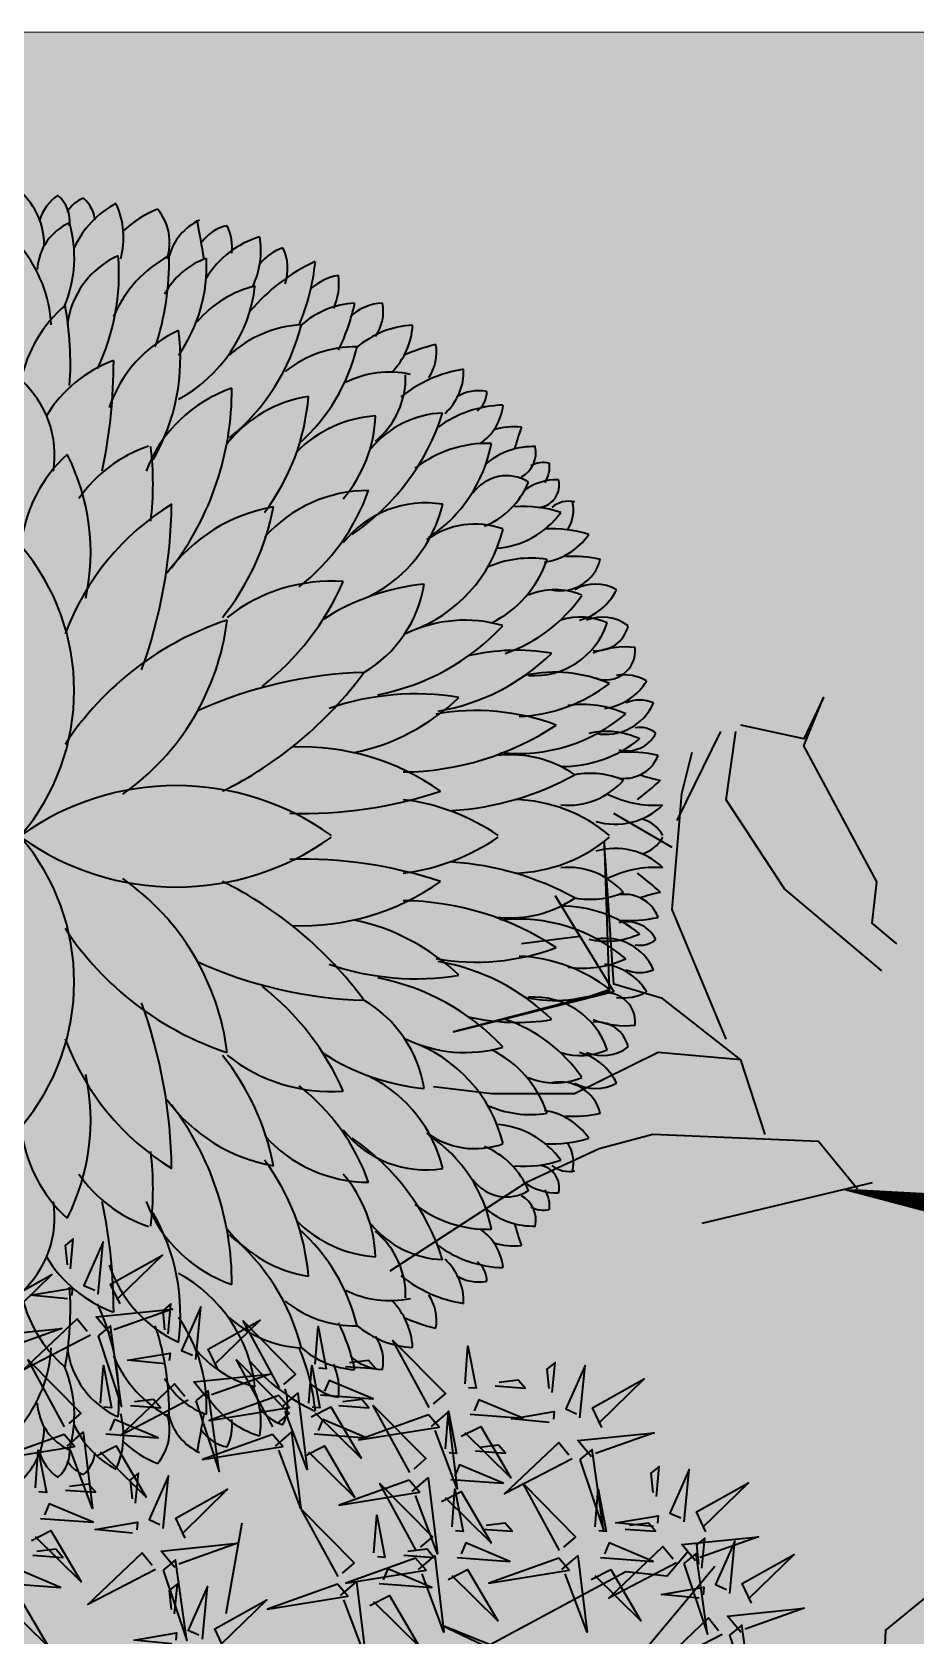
# Model space of a CAD drawing. Header units: millimetres. Extents: x -10000 to 124200, y -12045 to 23620.
# Drawn here: x 45691 to 46009, y 11779 to 12355 of the extents above; entities that cross this region are included whole.
import ezdxf

# ---------------------------------------------------------------- set-up
doc = ezdxf.new("R2010")
doc.units = ezdxf.units.MM
doc.header["$LTSCALE"] = 150
doc.layers.add('ad-Elevation 10', color=8, linetype='Continuous', lineweight=0)
doc.layers.add('ad-Landscape', color=7, linetype='Continuous', lineweight=35, true_color=0x007f00)
doc.layers.add('ad-Landscape 2', color=7, linetype='Continuous', lineweight=35, true_color=0x264c00)
doc.layers.add('ad-Verandah', color=7, linetype='Continuous', true_color=0xa57c52)

# ---------------------------------------------------------------- blocks, each defined once
blk = doc.blocks.new('A$C06C421F0')
at = {"layer": 'ad-Landscape'}
for points in [[(359.91, 366.46, 35.98, 14.39, 0), (421.22, 431.54, 14.39, 0.72, 0), (487.37, 441.94, 0, 0, 0), (448, 441.94, 0, 0, 0), (472.53, 524.19, 0, 0, 0), (467.69, 541.37, 0, 0, 0), (379.6, 599.67, 0, 0, 0), (404.12, 579.33, 0, 0, 0), (359.91, 575.71, 0, 0, 0), (404.12, 579.33, 0, 0, 0), (467.69, 541.37, 0, 0, 0), (433.48, 648.03, 0, 0, 0), (482.53, 692.32, 0, 0, 0), (430.9, 648.03, 0, 0, 0), (418.64, 692.32, 0, 0, 0), (426.06, 713.11, 0, 0, 0), (413.8, 692.32, 0, 0, 0), (372.17, 716.27, 0, 0, 0), (413.8, 692.32, 0, 0, 0), (323.13, 719.89, 0, 0, 0)], [(366.46, 359.97, 35.98, 14.39, 0), (431.54, 298.66, 14.39, 0.72, 0), (441.94, 232.52, 0, 0, 0), (441.94, 271.88, 0, 0, 0), (524.19, 247.36, 0, 0, 0), (541.37, 252.2, 0, 0, 0), (599.67, 340.29, 0, 0, 0), (579.33, 315.77, 0, 0, 0), (575.71, 359.97, 0, 0, 0), (579.33, 315.77, 0, 0, 0), (541.37, 252.2, 0, 0, 0), (648.03, 286.4, 0, 0, 0), (692.32, 237.36, 0, 0, 0), (648.03, 288.98, 0, 0, 0), (692.32, 301.25, 0, 0, 0), (713.11, 293.82, 0, 0, 0), (692.32, 306.09, 0, 0, 0), (716.27, 347.71, 0, 0, 0), (692.32, 306.09, 0, 0, 0), (719.89, 396.76, 0, 0, 0)]]:
    blk.add_lwpolyline(points, format="xyseb", dxfattribs=at)
for points in [[(460.26, 565.32), (472.53, 575.71), (470.27, 596.5), (507.05, 664.75), (497.05, 689.15), (507.05, 668.36), (538.67, 675.14)], [(467.69, 551.76), (516.73, 592.89), (546.1, 637.63), (541.26, 671.98)], [(570.62, 627.24), (548.68, 671.98)], [(546.1, 517.41), (573.2, 582.49), (568.36, 640.79), (563.2, 661.58)], [(573.2, 613.68), (602.56, 630.85)], [(538.67, 507.02), (578.04, 537.75), (602.56, 544.98), (607.4, 616.84), (604.82, 541.37), (683.23, 521.03), (602.56, 541.37), (631.93, 589.27), (619.67, 568.94), (649.03, 565.32)], [(526.41, 469.51), (538.67, 507.02), (580.3, 510.63), (622.25, 489.84), (663.87, 489.84), (693.24, 493.46)], [(479.95, 441.94), (499.63, 465.89), (582.88, 469.51), (609.99, 462.28), (646.77, 445.1), (678.39, 424.76), (715.18, 400.81)], [(472.53, 445.1), (558.36, 424.76)], [(565.32, 259.62), (575.71, 247.36), (596.5, 249.62), (664.75, 212.83), (689.15, 222.84), (668.36, 212.83), (675.14, 181.21)], [(551.76, 252.2), (592.89, 203.15), (637.63, 173.79), (671.98, 178.63)], [(441.94, 239.94), (465.89, 220.25), (469.51, 137), (462.28, 109.9), (445.1, 73.12), (424.76, 41.49), (400.81, 4.71)]]:
    blk.add_lwpolyline(points, dxfattribs=at)
blk = doc.blocks.new('bamboo')
at = {"layer": 'ad-Landscape'}
blk.add_line((-124.2, -652.6), (-157.7, -842.3), dxfattribs=at)
for points in [[(-1179.6, -607.1), (-1229, -459.4), (-1205.5, -628.4), (-1179.6, -607.1)], [(-1163.9, -608.6), (-1022, -535), (-1135.5, -643.1), (-1156.8, -617.2)], [(-425.4, -669.4), (-466.6, -690.1), (-529.7, -582.4), (-433.9, -676.7)], [(-119.8, -578.6), (-100, -620.2), (-209, -681), (-112.7, -587.2)], [(-74.2, -598.9), (-84.7, -708.9), (-44.2, -617.6), (-67, -607.5)], [(8.2, -743.4), (-41.2, -595.8), (-17.7, -764.7), (8.2, -743.4)], [(-9.8, -589.2), (68.8, -596.8), (-19.9, -612), (-18.4, -596.3)], [(352.8, -669.4), (311.6, -690.1), (248.5, -582.4), (344.3, -676.7)], [(-1204, -612.6), (-1175.5, -647.1), (-1335.8, -663.4), (-1212.6, -619.7)], [(-1084.1, -757), (-1133.4, -609.4), (-1109.9, -778.4), (-1084.1, -757)], [(-889.6, -724), (-930.8, -744.6), (-993.8, -636.9), (-898.1, -731.2)], [(-827.8, -744.4), (-861.7, -773.6), (-881.2, -613.7), (-835.1, -736)], [(-589.2, -724), (-630.4, -744.6), (-693.5, -636.9), (-597.7, -731.2)], [(-527.4, -744.4), (-561.3, -773.6), (-580.8, -613.7), (-534.7, -736)], [(-357.5, -714.1), (-210.9, -661.7), (-379.3, -688.7), (-357.5, -714.1)], [(-15.8, -652.1), (-21.8, -715), (-4.6, -700.8), (-8.7, -660.7)], [(23.9, -744.9), (165.8, -671.4), (52.3, -779.4), (31, -753.6)], [(-1225.7, -674), (-1205.9, -715.6), (-1314.8, -776.5), (-1218.6, -682.6)], [(-1180, -694.3), (-1190.5, -804.4), (-1150.1, -713.1), (-1172.9, -702.9)], [(-1115.6, -684.7), (-1037, -692.3), (-1125.7, -707.5), (-1124.2, -691.8)], [(-1068.3, -758.6), (-926.4, -685), (-1039.9, -793.1), (-1061.2, -767.2)], [(-821.7, -768.6), (-675.1, -716.3), (-843.5, -743.3), (-821.7, -768.6)], [(-444.7, -715.5), (-555, -707.2), (-462.9, -745.8), (-453.2, -722.8)], [(-521.3, -768.6), (-374.8, -716.3), (-543.2, -743.3), (-521.3, -768.6)], [(-358.7, -729.9), (-282.3, -870.2), (-392.6, -759), (-367.2, -737.1)], [(284.5, -805.8), (243.4, -826.4), (180.3, -718.7), (276.1, -813.1)], [(333.5, -715.5), (223.2, -707.2), (315.3, -745.8), (325, -722.8)], [(-1108.4, -762.6), (-1079.9, -797.1), (-1240.2, -813.4), (-1117, -769.7)], [(-1121.6, -747.6), (-1127.7, -810.5), (-1110.4, -796.3), (-1114.5, -756.2)], [(-908.9, -770), (-1019.2, -761.8), (-927.1, -800.3), (-917.4, -777.3)], [(-608.6, -770), (-718.8, -761.8), (-626.7, -800.3), (-617.1, -777.3)], [(-496.8, -774.9), (-559.8, -770.2), (-545.3, -787.1), (-505.3, -782.2)], [(-433.8, -779.7), (-439.8, -858.4), (-456.8, -770), (-441.1, -771.2)], [(-16.2, -749), (12.3, -783.5), (-148, -799.7), (-24.8, -756.1)], [(281.4, -774.9), (218.4, -770.2), (232.9, -787.1), (272.9, -782.2)], [(-822.9, -784.4), (-746.5, -924.8), (-856.8, -813.5), (-831.4, -791.7)], [(-575.6, -887.6), (-616.8, -908.3), (-679.8, -800.6), (-584, -894.9)], [(-513.8, -908.1), (-547.7, -937.2), (-567.2, -777.3), (-521, -899.6)], [(-522.5, -784.4), (-446.1, -924.8), (-556.4, -813.5), (-531, -791.7)], [(-1130.1, -824), (-1110.3, -865.6), (-1219.3, -926.5), (-1123, -832.6)], [(-1020.1, -834.7), (-941.4, -842.3), (-1030.2, -857.5), (-1028.7, -841.8)], [(-961, -829.5), (-1024, -824.8), (-1009.5, -841.7), (-969.5, -836.8)], [(-898, -834.2), (-904, -913), (-921, -824.6), (-905.3, -825.7)], [(-865.6, -975.2), (-915, -827.6), (-891.5, -996.5), (-865.6, -975.2)], [(-660.6, -829.5), (-723.6, -824.8), (-709.1, -841.7), (-669.1, -836.8)], [(-597.6, -834.2), (-603.6, -913), (-620.7, -824.6), (-604.9, -825.7)], [(-37.9, -810.4), (-18.1, -852), (-127, -912.8), (-30.8, -819)], [(7.8, -830.7), (-2.8, -940.7), (37.7, -849.4), (14.9, -839.3)], [(72.2, -821), (150.8, -828.6), (62, -843.8), (63.5, -828.1)], [(-1084.5, -844.3), (-1095, -954.4), (-1054.5, -863.1), (-1077.3, -852.9)], [(-227.1, -1003.5), (-261, -1032.7), (-280.5, -872.8), (-234.3, -995)], [(265.2, -851.8), (154.9, -843.6), (247, -882.2), (256.7, -859.1)], [(209.8, -1003.5), (175.9, -1032.7), (156.4, -872.8), (202.6, -995)], [(-1026.1, -897.6), (-1032.1, -960.5), (-1014.9, -946.3), (-1019, -906.2)], [(-849.9, -976.7), (-708, -903.2), (-821.4, -1011.2), (-842.8, -985.4)], [(-507.7, -932.3), (-361.1, -879.9), (-529.5, -906.9), (-507.7, -932.3)], [(-288.9, -983), (-330, -1003.7), (-393.1, -896), (-297.3, -990.3)], [(148, -983), (106.8, -1003.7), (43.8, -896), (139.5, -990.3)], [(66.1, -883.9), (60.1, -946.8), (77.4, -932.6), (73.3, -892.5)], [(213.1, -911.3), (150.1, -906.6), (164.7, -923.5), (204.7, -918.6)], [(276.1, -916), (270.1, -994.8), (253.1, -906.4), (268.9, -907.6)], [(-616.5, -1023.9), (-657.7, -1044.6), (-720.8, -936.9), (-625, -1031.2)], [(-594.9, -933.7), (-705.2, -925.4), (-613.1, -964), (-603.4, -940.9)], [(-554.7, -1044.4), (-588.6, -1073.6), (-608.1, -913.7), (-562, -1036)], [(-508.9, -948), (-432.5, -1088.4), (-542.8, -977.2), (-517.4, -955.3)], [(-240.7, -1085.3), (-274.6, -1114.5), (-294.1, -954.6), (-248, -1076.9)], [(-60.1, -1097.9), (-109.5, -950.3), (-85.9, -1119.2), (-60.1, -1097.9)], [(-889.9, -980.8), (-861.5, -1015.3), (-1021.7, -1031.5), (-898.6, -987.9)], [(-647, -993.1), (-710, -988.4), (-695.4, -1005.3), (-655.5, -1000.4)], [(-584, -997.8), (-590, -1076.6), (-607, -988.2), (-591.3, -989.4)], [(-302.5, -1064.9), (-343.7, -1085.5), (-406.8, -977.8), (-311, -1072.1)], [(-221, -1027.7), (-74.4, -975.4), (-242.8, -1002.3), (-221, -1027.7)], [(215.9, -1027.7), (362.5, -975.4), (194.1, -1002.3), (215.9, -1027.7)], [(-548.6, -1068.6), (-402.1, -1016.3), (-570.5, -1043.2), (-548.6, -1068.6)], [(-308.2, -1029.1), (-418.5, -1020.8), (-326.4, -1059.4), (-316.7, -1036.4)], [(-44.4, -1099.5), (97.5, -1025.9), (-15.9, -1134), (-37.3, -1108.1)], [(128.7, -1029.1), (18.4, -1020.8), (110.5, -1059.4), (120.2, -1036.4)], [(-911.7, -1042.2), (-891.9, -1083.8), (-1000.8, -1144.6), (-904.6, -1050.8)], [(-866, -1062.5), (-876.5, -1172.5), (-836.1, -1081.2), (-858.9, -1071.1)], [(-801.6, -1052.8), (-723, -1060.4), (-811.7, -1075.7), (-810.2, -1059.9)], [(-635.9, -1070), (-746.1, -1061.7), (-654, -1100.3), (-644.4, -1077.3)], [(-234.6, -1109.5), (-88.1, -1057.2), (-256.5, -1084.1), (-234.6, -1109.5)], [(-222.2, -1043.5), (-145.8, -1183.9), (-256.1, -1072.6), (-230.7, -1050.8)], [(214.7, -1043.5), (291.1, -1183.9), (180.8, -1072.6), (206.2, -1050.8)], [(-549.8, -1084.4), (-473.4, -1224.8), (-583.8, -1113.5), (-558.3, -1091.7)], [(-321.9, -1110.9), (-432.1, -1102.7), (-340, -1141.2), (-330.3, -1118.2)], [(-360.3, -1088.6), (-423.3, -1083.8), (-408.7, -1100.8), (-368.8, -1095.8)], [(-297.3, -1093.3), (-303.3, -1172), (-320.3, -1083.6), (-304.5, -1084.8)], [(-84.4, -1103.5), (-56, -1138), (-216.2, -1154.2), (-93.1, -1110.6)], [(76.6, -1088.6), (13.6, -1083.8), (28.1, -1100.8), (68.1, -1095.8)], [(144.7, -1234.3), (95.3, -1086.7), (118.8, -1255.6), (144.7, -1234.3)], [(139.6, -1093.3), (133.6, -1172), (116.6, -1083.6), (132.3, -1084.8)], [(-807.6, -1115.7), (-813.6, -1178.6), (-796.4, -1164.4), (-800.5, -1124.4)], [(-687.9, -1129.5), (-751, -1124.7), (-736.4, -1141.7), (-696.4, -1136.8)], [(-624.9, -1134.2), (-630.9, -1213), (-648, -1124.6), (-632.2, -1125.7)], [(-235.8, -1125.3), (-159.4, -1265.7), (-269.7, -1154.4), (-244.3, -1132.6)], [(-373.9, -1170.4), (-436.9, -1165.7), (-422.4, -1182.6), (-382.4, -1177.7)], [(-310.9, -1175.1), (-316.9, -1253.9), (-334, -1165.5), (-318.2, -1166.6)], [(-106.2, -1164.9), (-86.3, -1206.5), (-195.3, -1267.4), (-99.1, -1173.5)], [(3.9, -1175.6), (82.5, -1183.2), (-6.2, -1198.4), (-4.7, -1182.7)], [(160.4, -1235.8), (302.3, -1162.3), (188.8, -1270.3), (167.5, -1244.4)], [(-60.5, -1185.2), (-71, -1295.3), (-30.6, -1204), (-53.4, -1193.8)], [(352.4, -1199), (380.9, -1233.5), (220.7, -1249.7), (343.8, -1206.1)], [(120.3, -1239.9), (148.8, -1274.4), (-11.4, -1290.6), (111.7, -1247)], [(-2.1, -1238.5), (-8.1, -1301.4), (9.1, -1287.1), (5, -1247.1)], [(330.7, -1260.4), (350.5, -1301.9), (241.6, -1362.8), (337.8, -1269)], [(98.6, -1301.3), (118.4, -1342.9), (9.5, -1403.7), (105.7, -1309.9)], [(144.3, -1321.5), (133.8, -1431.6), (174.2, -1340.3), (151.4, -1330.2)], [(208.7, -1311.9), (287.3, -1319.5), (198.6, -1334.7), (200.1, -1319)], [(202.7, -1374.8), (196.7, -1437.7), (213.9, -1423.5), (209.8, -1383.4)]]:
    blk.add_lwpolyline(points, dxfattribs=at)
at = {"layer": 'ad-Landscape 2'}
blk.add_lwpolyline([(-363.6, -689.9), (-397.5, -719), (-417, -559.2), (-370.9, -681.4)], dxfattribs=at)
blk = doc.blocks.new('A$C7DA81DBD')
at = {"layer": 'ad-Landscape'}
for centre, radius, start, end in [((0.323, 3.905), 0.477, 132.7387, 179.5624), ((-0.641, 3.924), 0.342, 140.1793, 198.6746), ((-1.18, 3.454), 0.743, 47.0323, 68.1406), ((-0.143, 3.955), 0.535, 155.1905, 195.2068), ((-0.906, 3.641), 0.606, 24.0272, 62.7305), ((-0.266, 4.046), 0.225, 130.8443, 173.759), ((-0.491, 4.017), 0.214, 30.4156, 68.83), ((-0.096, 4.063), 0.227, 130.9335, 187.2728), ((-0.414, 3.981), 0.305, 17.0973, 56.395), ((-1.053, 3.888), 0.343, 154.8223, 186.1053), ((-1.415, 3.77), 0.269, 35.0422, 78.9599), ((5.866, 2.673), 7.168, 168.7597, 170.8333), ((-1.327, 3.744), 0.358, 14.3796, 65.6782), ((0.485, 3.825), 0.838, 164.1327, 202.2774), ((-0.466, 3.725), 0.359, 3.0513, 66.2944), ((-1.034, 3.87), 0.552, 170.4856, 205.4529), ((-1.759, 3.363), 0.625, 31.2577, 73.0883), ((-1.452, 3.751), 0.311, 153.8191, 198.7871), ((-1.821, 3.599), 0.302, 36.3212, 72.6008), ((-0.211, 3.764), 1.016, 176.9811, 215.1502), ((-1.383, 3.356), 0.488, 27.4375, 71.1826), ((0.785, 3.797), 1.765, 178.7548, 198.6115), ((-1.37, 3.11), 0.824, 23.2196, 61.7797), ((0.81, 3.717), 1.458, 175.3381, 205.5558), ((-0.873, 3.314), 0.57, 6.6723, 66.2687), ((0.672, 3.334), 0.873, 140.3941, 176.9962), ((-2.444, 2.7), 1.205, 39.6176, 65.5256), ((-0.466, 3.951), 1.488, 185.9725, 202.7074), ((-1.692, 3.651), 0.41, 172.3277, 203.6108), ((-2.158, 3.355), 0.356, 46.8629, 80.3692), ((-1.724, 2.922), 0.735, 40.3866, 76.092), ((-0.579, 3.745), 0.974, 186.4669, 241.6556), ((-2.106, 3.468), 0.289, 169.0778, 214.6406), ((-2.403, 3.194), 0.329, 46.2451, 87.6854), ((-2.239, 2.943), 0.581, 48.3364, 86.6749), ((-0.915, 3.796), 1.32, 191.9389, 206.2186), ((1.74, 3.125), 2.067, 169.3214, 184.0479), ((-0.876, 2.829), 0.895, 11.9619, 49.2113), ((-2.622, 2.757), 0.621, 49.7759, 86.9333), ((-2.128, 3.396), 0.461, 182.3648, 225.5832), ((-0.488, 3.723), 1.408, 194.0868, 230.7518), ((-1.896, 2.617), 0.764, 47.3855, 86.8116), ((0.295, 3.161), 1.349, 172.2305, 210.013), ((-1.405, 2.554), 0.868, 18.6878, 65.2839), ((-2.458, 3.195), 0.289, 169.0778, 214.6406), ((-3.046, 2.005), 1.281, 66.1435, 76.2848), ((-1.014, 3.524), 1.242, 193.527, 228.3981), ((-2.208, 2.504), 0.73, 50.8151, 91.0506), ((-3.055, 2.232), 0.863, 51.0238, 81.3872), ((-2.554, 3.07), 0.372, 177.6019, 227.961), ((2.889, 3.142), 3.502, 179.9824, 192.0052), ((-0.914, 2.323), 0.874, 31.4049, 69.8192), ((-2.436, 2.424), 0.643, 63.0761, 102.3855), ((-1.999, 3.032), 0.544, 178.2486, 230.6804), ((0.453, 2.514), 0.676, 132.165, 188.6083), ((-3.025, 2.67), 0.274, 57.9754, 101.2662), ((-2.929, 2.933), 0.15, 177.4703, 233.8096), ((-0.442, 3.021), 1.463, 184.5397, 217.072), ((-2.026, 2.069), 0.846, 38.4928, 81.4291), ((0.542, 2.951), 1.936, 179.7315, 217.4115), ((-1.697, 2.079), 0.932, 21.0147, 71.0085), ((-2.833, 2.887), 0.356, 186.207, 235.7181), ((-3.205, 2.09), 0.759, 53.8433, 88.585), ((-2.813, 2.152), 0.645, 39.1564, 87.7817), ((-1.329, 3.259), 1.53, 197.5905, 235.7456), ((-2.402, 1.959), 0.821, 45.1229, 85.9267), ((-1.447, 2.814), 0.898, 182.3009, 220.5076), ((-3.255, 2.307), 0.399, 70.941, 97.7273), ((-4.711, 2.181), 1.496, 14.5537, 20.4136), ((-3.218, 2.537), 0.186, 168.2362, 240.9945), ((-3.387, 2.087), 0.488, 50.8294, 91.5989), ((-2.167, 2.776), 0.96, 190.8581, 236.5506), ((-3.088, 1.801), 0.795, 52.4719, 91.5519), ((1.11, 2.329), 1.983, 172.8697, 187.1303), ((-1.144, 1.7), 0.928, 34.9166, 71.0505), ((-3.325, 2.438), 0.17, 170.7137, 216.2765), ((-3.454, 2.302), 0.168, 59.8902, 103.1809), ((0.973, 1.875), 1.434, 153.1598, 192.1138), ((-0.947, 1.818), 0.953, 6.2214, 47.7369), ((-3.41, 2.32), 0.148, 166.0967, 261.703), ((-3.547, 1.977), 0.379, 53.8191, 90.9542), ((-3.21, 2.109), 0.273, 35.3989, 122.1552), ((-2.867, 2.536), 0.525, 201.8257, 248.0281), ((-2.301, 1.358), 0.927, 41.7393, 89.8284), ((-0.957, 2.767), 1.425, 199.7331, 231.7721), ((-3.623, 2.031), 0.183, 51.1425, 102.0713), ((-3.413, 2.155), 0.239, 166.7548, 212.3176), ((-3.324, 1.386), 0.793, 85.5663, 108.0123), ((-3.104, 2.475), 0.573, 215.7635, 266.3734), ((-2.675, 1.508), 0.695, 38.2825, 99.3433), ((-1.894, 2.412), 0.921, 193.6684, 242.8823), ((-1.856, 1.09), 1.102, 36.0391, 80.2682), ((-0.013, 2.499), 1.688, 191.0285, 218.5633), ((-1.892, 0.74), 1.708, 20.4746, 58.3718), ((2.262, 2.222), 3.258, 180.4864, 200.1425), ((-3.508, 1.218), 0.814, 86.7638, 107.5222), ((-3.002, 1.519), 0.544, 53.779, 109.798), ((-2.259, 2.257), 0.955, 193.7428, 250.7401), ((-3.394, 2.243), 0.437, 214.7848, 261.073), ((1.124, 0.963), 1.476, 139.5678, 220.4322), ((-3.646, 0.97), 0.879, 87.0026, 102.0734), ((-3.566, 1.894), 0.271, 193.6546, 282.449), ((-3.37, 1.133), 0.705, 65.6035, 98.753), ((-2.789, 2.062), 0.727, 198.6708, 243.797), ((-3.799, 1.387), 0.279, 60.3623, 119.6377), ((-3.602, 1.788), 0.37, 205.3637, 256.0362), ((-3.531, 1.186), 0.443, 66.5632, 113.4368), ((-2.872, 2.169), 1.015, 214.6416, 251.0624), ((-2.813, 0.17), 1.503, 56.8668, 84.3747), ((-1.841, 1.801), 0.836, 189.3048, 239.3197), ((-2.053, 0.575), 1.111, 51.6498, 93.9516), ((-0.504, 2.388), 1.772, 203.4099, 232.0446), ((-3.843, 1.163), 0.285, 68.3546, 126.7162), ((-3.806, 1.439), 0.213, 192.8534, 276.0686), ((-3.699, 1.02), 0.428, 72.4107, 114.4025), ((-3.393, 1.57), 0.508, 198.3657, 274.3629), ((-2.935, 0.536), 0.892, 63.9188, 106.3599), ((-2.07, 2.438), 1.53, 223.1553, 259.12), ((0.278, 1.632), 1.654, 187.071, 234.8541), ((-2.005, -0.521), 2.052, 33.3645, 71.7788), ((-3.867, 1.227), 0.193, 174.1867, 290.596), ((-3.99, 0.707), 0.544, 67.6458, 97.2834), ((-3.278, -0.198), 1.427, 76.9569, 99.2549), ((-2.521, 2.218), 1.411, 225.5947, 260.3414), ((-3.983, 0.753), 0.314, 81.5933, 119.1651), ((-3.529, 0.17), 0.914, 78.0173, 113.3144), ((-0.182, 2.617), 2.589, 216.3709, 243.6204), ((-2.355, -1.807), 2.891, 65.6741, 88.2579), ((-3.806, 1.227), 0.386, 211.1509, 261.8872), ((-3.242, 1.855), 1.065, 232.5105, 267.2521), ((-4.09, 0.665), 0.235, 66.9546, 113.0454), ((-3.864, 1.022), 0.348, 203.9184, 280.7874), ((-3.715, 0.193), 0.678, 81.5557, 114.7052), ((-2.612, -0.83), 1.771, 71.0687, 99.21), ((-1.914, 1.938), 1.415, 226.1223, 258.1088), ((-3.288, 1.64), 1.093, 229.5217, 276.1719), ((-3.006, -0.698), 1.529, 80.073, 110.392), ((-4.09, 0.554), 0.166, 79.3544, 130.2832), ((-4.007, 0.779), 0.214, 207.1935, 284.6897), ((-3.868, 0.167), 0.526, 77.3912, 114.963), ((-3.58, 1.265), 0.803, 230.6141, 270.7898), ((-2.506, 2.298), 1.873, 236.553, 269.3505), ((-4.021, -0.331), 0.887, 85.5415, 102.4704), ((-3.99, 0.621), 0.238, 201.2281, 283.0029), ((-3.234, -0.221), 0.76, 84.1206, 124.2254), ((-1.853, -0.999), 1.59, 87.8069, 125.3426), ((-3.761, -0.151), 0.567, 79.894, 113.0436)]:
    blk.add_arc(centre, radius, start, end, dxfattribs=at)
at = {"layer": 'ad-Landscape 2'}
for centre, radius, start, end in [((-4.487, 1.629), 1.285, 281.6372, 288.0005), ((-3.052, 1.626), 1.72, 226.87, 233.5161), ((-3.616, 0.691), 0.486, 221.139, 275.5703), ((-2.722, 2.114), 1.948, 241.1822, 266.2604), ((-1.026, -1.431), 1.766, 54.4662, 125.5338), ((-4.197, 0.939), 0.734, 266.4289, 296.017), ((-3.241, -0.766), 1.009, 91.2562, 130.1055), ((-2.353, -1.17), 1.423, 97.042, 124.3197), ((-1.863, 3.033), 2.882, 251.6105, 271.7173), ((-3.927, 0.536), 0.456, 226.0882, 286.2369), ((-4.046, -0.101), 0.224, 105.3109, 151.5664), ((-4.046, 0.101), 0.224, 208.4336, 254.6891), ((-3.927, -0.536), 0.456, 73.7631, 133.9118), ((-3.241, 0.766), 1.009, 229.8945, 268.7438), ((-2.353, 1.17), 1.423, 235.6803, 262.958), ((-1.026, 1.431), 1.766, 234.4662, 305.5338), ((1.124, -0.963), 1.476, 139.5678, 220.4322), ((-4.197, -0.939), 0.734, 63.983, 93.5711), ((-3.616, -0.691), 0.486, 84.4297, 138.861), ((-2.722, -2.114), 1.948, 93.7396, 118.8178), ((-1.863, -3.033), 2.882, 88.2827, 108.3895), ((-3.052, -1.626), 1.72, 126.4839, 133.13), ((-1.853, 0.999), 1.59, 234.6574, 272.1931), ((-0.182, -2.617), 2.589, 116.3796, 143.6291), ((0.278, -1.632), 1.654, 125.1459, 172.929), ((-4.487, -1.629), 1.285, 71.9995, 78.3628), ((-3.99, -0.621), 0.238, 76.9971, 158.7719), ((-3.761, 0.151), 0.567, 246.9564, 280.106), ((-3.234, 0.221), 0.76, 235.7746, 275.8794), ((-3.58, -1.265), 0.803, 89.2102, 129.3859), ((-2.506, -2.298), 1.873, 90.6495, 123.447), ((-4.021, 0.331), 0.887, 257.5296, 274.4585), ((-4.007, -0.779), 0.214, 75.3103, 152.8065), ((-3.288, -1.64), 1.093, 83.8281, 130.4783), ((-1.914, -1.938), 1.415, 101.8912, 133.8777), ((-2.005, 0.521), 2.052, 288.2212, 326.6355), ((-4.09, -0.554), 0.166, 229.7168, 280.6456), ((-3.864, -1.022), 0.348, 79.2126, 156.0816), ((-3.868, -0.167), 0.526, 245.037, 282.6088), ((-3.006, 0.698), 1.529, 249.608, 279.927), ((-3.806, -1.227), 0.386, 98.1128, 148.8491), ((-3.715, -0.193), 0.678, 245.2948, 278.4443), ((-3.242, -1.855), 1.065, 92.7479, 127.4895), ((-2.521, -2.218), 1.411, 99.6586, 134.4053), ((-2.612, 0.83), 1.771, 260.79, 288.9313), ((-2.355, 1.807), 2.891, 271.7421, 294.3259), ((-4.09, -0.665), 0.235, 246.9546, 293.0454), ((-2.07, -2.438), 1.53, 100.88, 136.8447), ((-3.983, -0.753), 0.314, 240.8349, 278.4067), ((-3.867, -1.227), 0.193, 69.404, 185.8133), ((-3.529, -0.17), 0.914, 246.6856, 281.9827), ((-0.504, -2.388), 1.772, 127.9554, 156.5901), ((-3.393, -1.57), 0.508, 85.6371, 161.6343), ((-1.841, -1.801), 0.836, 120.6803, 170.6952), ((2.262, -2.222), 3.258, 159.8575, 179.5136), ((-3.99, -0.707), 0.544, 262.7166, 292.3542), ((-3.806, -1.439), 0.213, 83.9314, 167.1466), ((-2.872, -2.169), 1.015, 108.9376, 145.3584), ((-3.278, 0.198), 1.427, 260.7451, 283.0431), ((-2.935, -0.536), 0.892, 253.6401, 296.0812), ((-2.259, -2.257), 0.955, 109.2599, 166.2572), ((-1.892, -0.74), 1.708, 301.6282, 339.5254), ((-3.843, -1.163), 0.285, 233.2838, 291.6454), ((-3.602, -1.788), 0.37, 103.9638, 154.6363), ((-3.699, -1.02), 0.428, 245.5975, 287.5893), ((-2.789, -2.062), 0.727, 116.203, 161.3292), ((-2.813, -0.17), 1.503, 275.6253, 303.1332), ((-2.053, -0.575), 1.111, 266.0484, 308.3502), ((-0.013, -2.499), 1.688, 141.4367, 168.9715), ((0.973, -1.875), 1.434, 167.8862, 206.8402), ((-3.799, -1.387), 0.279, 240.3623, 299.6377), ((-3.566, -1.894), 0.271, 77.551, 166.3454), ((-3.531, -1.186), 0.443, 246.5632, 293.4368), ((-1.894, -2.412), 0.921, 117.1177, 166.3316), ((-0.957, -2.767), 1.425, 128.2279, 160.2669), ((-3.37, -1.133), 0.705, 261.247, 294.3965), ((-1.856, -1.09), 1.102, 279.7318, 323.9609), ((0.542, -2.951), 1.936, 142.5885, 180.2685), ((-3.646, -0.97), 0.879, 257.9266, 272.9974), ((-3.394, -2.243), 0.437, 98.927, 145.2152), ((-3.104, -2.475), 0.573, 93.6266, 144.2365), ((-3.508, -1.218), 0.814, 252.4778, 273.2362), ((-3.002, -1.519), 0.544, 250.202, 306.221), ((-2.167, -2.776), 0.96, 123.4494, 169.1419), ((-2.675, -1.508), 0.695, 260.6567, 321.7175), ((-1.329, -3.259), 1.53, 124.2544, 162.4095), ((-2.301, -1.358), 0.927, 270.1716, 318.2607), ((-0.947, -1.818), 0.953, 312.2631, 353.7786), ((-3.413, -2.155), 0.239, 147.6824, 193.2452), ((-2.867, -2.536), 0.525, 111.9719, 158.1743), ((1.11, -2.329), 1.983, 172.8697, 187.1303), ((-3.623, -2.031), 0.183, 257.9287, 308.8575), ((-3.324, -1.386), 0.793, 251.9877, 274.4337), ((-3.41, -2.32), 0.148, 98.297, 193.9033), ((-0.442, -3.021), 1.463, 142.928, 175.4603), ((-3.547, -1.977), 0.379, 269.0458, 306.1809), ((-3.21, -2.109), 0.273, 237.8448, 324.6011), ((-1.447, -2.814), 0.898, 139.4924, 177.6991), ((-1.144, -1.7), 0.928, 288.9495, 325.0834), ((-3.325, -2.438), 0.17, 143.7235, 189.2863), ((-3.218, -2.537), 0.186, 119.0055, 191.7638), ((-3.088, -1.801), 0.795, 268.4481, 307.5281), ((-1.697, -2.079), 0.932, 288.9915, 338.9853), ((2.889, -3.142), 3.502, 167.9948, 180.0176), ((0.453, -2.514), 0.676, 171.3917, 227.835), ((-3.454, -2.302), 0.168, 256.8191, 300.1098), ((-3.387, -2.087), 0.488, 268.4011, 309.1706), ((-2.402, -1.959), 0.821, 274.0733, 314.8771), ((0.295, -3.161), 1.349, 149.987, 187.7695), ((-4.711, -2.181), 1.496, 339.5864, 345.4463), ((-2.833, -2.887), 0.356, 124.2819, 173.793), ((-2.813, -2.152), 0.645, 272.2183, 320.8436), ((-1.999, -3.032), 0.544, 129.3196, 181.7514), ((-1.014, -3.524), 1.242, 131.6019, 166.473), ((-2.026, -2.069), 0.846, 278.5709, 321.5072), ((-0.488, -3.723), 1.408, 129.2482, 165.9132), ((-3.255, -2.307), 0.399, 262.2727, 289.059), ((-3.205, -2.09), 0.759, 271.415, 306.1567), ((-2.929, -2.933), 0.15, 126.1904, 182.5297), ((-2.554, -3.07), 0.372, 132.039, 182.3981), ((-1.405, -2.554), 0.868, 294.7161, 341.3122), ((-0.914, -2.323), 0.874, 290.1808, 328.5951), ((-3.025, -2.67), 0.274, 258.7338, 302.0246), ((-3.055, -2.232), 0.863, 278.6128, 308.9762), ((-0.579, -3.745), 0.974, 118.3444, 173.5331), ((-2.458, -3.195), 0.289, 145.3594, 190.9222), ((-2.128, -3.396), 0.461, 134.4168, 177.6352), ((-2.436, -2.424), 0.643, 257.6145, 296.9239), ((-2.208, -2.504), 0.73, 268.9494, 309.1849), ((1.74, -3.125), 2.067, 175.9521, 190.6786), ((-0.876, -2.829), 0.895, 310.7887, 348.0381), ((-3.046, -2.005), 1.281, 283.7152, 293.8565), ((0.81, -3.717), 1.458, 154.4442, 184.6619), ((-2.622, -2.757), 0.621, 273.0667, 310.2241), ((-0.915, -3.796), 1.32, 153.7814, 168.0611), ((-1.896, -2.617), 0.764, 273.1884, 312.6145), ((-0.211, -3.764), 1.016, 144.8498, 183.0189), ((0.785, -3.797), 1.765, 161.3885, 181.2452), ((-2.106, -3.468), 0.289, 145.3594, 190.9222), ((-2.239, -2.943), 0.581, 273.3251, 311.6636), ((-0.466, -3.951), 1.488, 157.2926, 174.0275), ((-0.873, -3.314), 0.57, 293.7313, 353.3277), ((0.672, -3.334), 0.873, 183.0038, 219.6059), ((-2.403, -3.194), 0.329, 272.3146, 313.7549), ((-1.692, -3.651), 0.41, 156.3892, 187.6723), ((-2.444, -2.7), 1.205, 294.4744, 320.3824), ((-1.724, -2.922), 0.735, 283.908, 319.6134), ((-1.37, -3.11), 0.824, 298.2203, 336.7804), ((-1.383, -3.356), 0.488, 288.8174, 332.5625), ((0.485, -3.825), 0.838, 157.7226, 195.8673), ((-2.158, -3.355), 0.356, 279.6308, 313.1371), ((-1.452, -3.751), 0.311, 161.2129, 206.1809), ((-1.034, -3.87), 0.552, 154.5471, 189.5144), ((-1.759, -3.363), 0.625, 286.9117, 328.7423), ((-1.821, -3.599), 0.302, 287.3992, 323.6788), ((-0.466, -3.725), 0.359, 293.7056, 356.9487), ((-1.053, -3.888), 0.343, 173.8947, 205.1777), ((5.866, -2.673), 7.168, 189.1667, 191.2403), ((-1.327, -3.744), 0.358, 294.3218, 345.6204), ((-0.641, -3.924), 0.342, 161.3254, 219.8207), ((-0.143, -3.955), 0.535, 164.7932, 204.8095), ((-0.906, -3.641), 0.606, 297.2695, 335.9728), ((0.323, -3.905), 0.477, 180.4376, 227.2613), ((-1.415, -3.77), 0.269, 281.0401, 324.9578), ((-1.18, -3.454), 0.743, 291.8594, 312.9677), ((-0.266, -4.046), 0.225, 186.241, 229.1557), ((-0.491, -4.017), 0.214, 291.17, 329.5844), ((-0.096, -4.063), 0.227, 172.7272, 229.0665), ((-0.414, -3.981), 0.305, 303.605, 342.9027)]:
    blk.add_arc(centre, radius, start, end, dxfattribs=at)
blk = doc.blocks.new('zw$FE9C')
at = {"transparency": 33554559}
h = blk.add_hatch(dxfattribs=at)
h.set_pattern_fill('GRASS', color=74, angle=180)
h.set_pattern_definition([(270, (12800, 12355), (17.96051, -17.96051), [4.7625, -31.15852]), (225, (12800, 12355), (17.96051, -17.96051), [4.7625, -20.6375]), (315, (12800, 12355), (17.96051, 17.96051), [4.7625, -20.6375])])
h.paths.add_polyline_path([(12805, 9545), (11895, 9545), (11895, 12355), (12805, 12355)])
h = blk.add_hatch(color=256, dxfattribs=at)
h.dxf.hatch_style = 1
h.set_gradient(color1=(153, 204, 0), color2=(63, 127, 0), tint=1, name='INVSPHERICAL')
h.paths.add_polyline_path([(12805, 9545), (11895, 9545), (11895, 12355), (12805, 12355)])
at = {"layer": 'ad-Elevation 10'}
blk.add_lwpolyline([(12805, 9545), (11895, 9545), (11895, 12355), (12805, 12355)], close=True, dxfattribs=at)
at = {"xscale": 54.36482949885722, "yscale": 54.36482949885722, "zscale": 54.36482949885722, "rotation": 180}
blk.add_blockref('A$C7DA81DBD', (12137.39, 12066.15), dxfattribs=at)
at = {"layer": 'ad-Landscape', "xscale": -0.7144563243118911, "yscale": 0.7144563243118911, "zscale": 0.7144563243118911}
blk.add_blockref('A$C06C421F0', (12780.94, 11623.67), dxfattribs=at)
at = {"layer": 'ad-Landscape', "linetype": 'Continuous', "xscale": 0.171360081536486, "yscale": 0.171360081536486, "zscale": 0.171360081536486, "rotation": 180}
blk.add_blockref('bamboo', (12189.89, 11675.22), dxfattribs=at)
blk = doc.blocks.new('1215_East Villa')
at = {"layer": 'ad-Verandah'}
blk.add_blockref('zw$FE9C', (0, 0), dxfattribs=at)

msp = doc.modelspace()

# ---------------------------------------------------------------- block references
msp.add_blockref('1215_East Villa', (33550, 0))

doc.saveas('drawing.dxf')
